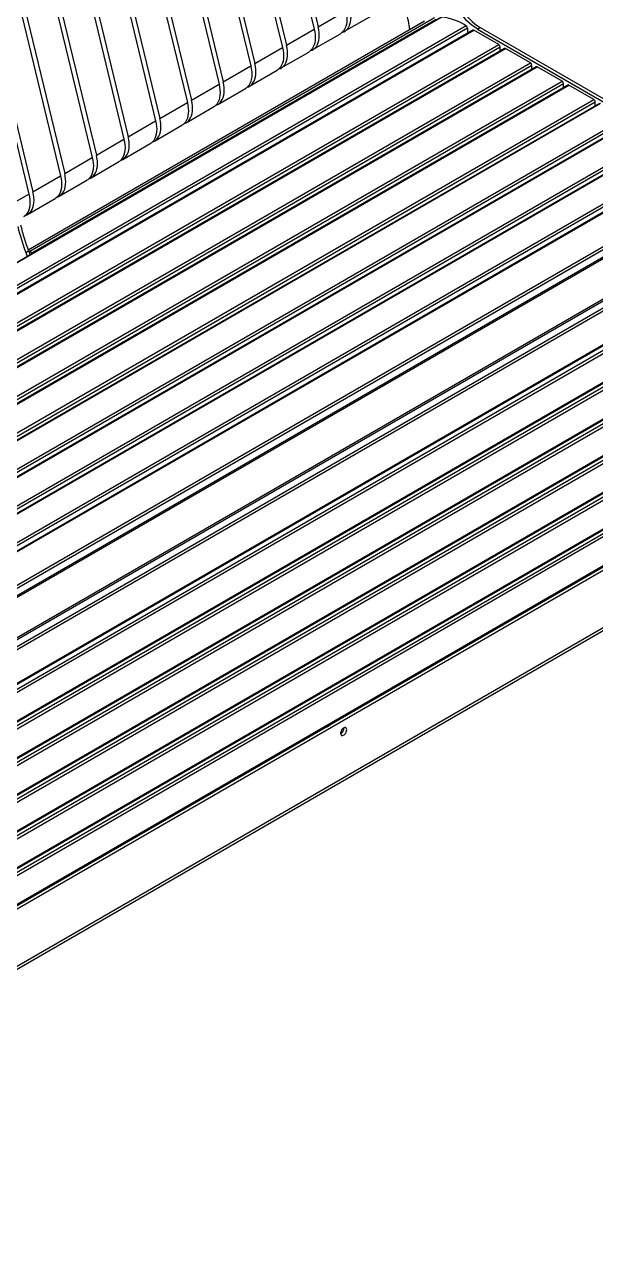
# Model space of a CAD drawing. Header units: millimetres. Extents: x 11004 to 16944, y 3285 to 7490.
# Drawn here: x 16106 to 16457, y 6322 to 7080 of the extents above; entities that cross this region are included whole.
import ezdxf

# ---------------------------------------------------------------- set-up
doc = ezdxf.new("R2010")
doc.units = ezdxf.units.MM
doc.header["$LTSCALE"] = 0.3

msp = doc.modelspace()

# ---------------------------------------------------------------- linework, layer by layer
for p, q in [((16242.74, 7247.9), (16284.17, 7076.74)), ((16245.29, 7249.37), (16286.72, 7078.21)), ((16225.77, 7238.1), (16267.2, 7066.95)), ((16223.23, 7236.63), (16264.66, 7065.48)), ((16203.71, 7225.36), (16245.14, 7054.21)), ((16206.26, 7226.83), (16247.69, 7055.68)), ((16186.74, 7215.57), (16228.17, 7044.41)), ((16184.2, 7214.1), (16225.63, 7042.94)), ((16164.68, 7202.83), (16206.11, 7031.68)), ((16167.23, 7204.3), (16208.65, 7033.15)), ((16147.71, 7193.03), (16189.14, 7021.88)), ((16145.16, 7191.57), (16186.59, 7020.41)), ((16125.65, 7180.3), (16167.08, 7009.14)), ((16128.19, 7181.77), (16169.62, 7010.61)), ((16108.68, 7170.5), (16150.11, 6999.35)), ((16106.13, 7169.03), (16147.56, 6997.88)), ((16086.62, 7157.77), (16128.04, 6986.61)), ((16089.16, 7159.24), (16130.59, 6988.08)), ((16069.64, 7147.97), (16111.07, 6976.81)), ((16067.1, 7146.5), (16108.53, 6975.34)), ((16286.72, 7078.21), (16303.69, 7088.01)), ((16362.58, 7084.07), (15612.25, 6650.91)), ((16362.84, 7084.12), (15612.29, 6650.84)), ((16377.85, 7078.81), (15620.96, 6641.87)), ((16352.25, 7081.72), (16108.14, 6940.8)), ((16358.24, 7083.76), (16109.19, 6940)), ((16359.44, 7082.7), (16110.39, 6938.94)), ((16302.92, 7075.46), (16319.89, 7085.26)), ((16378.67, 7077.36), (15621.78, 6640.42)), ((16381.96, 7076.19), (15625.08, 6639.25)), ((15625.68, 6639.19), (16382.56, 7076.13)), ((16267.2, 7066.95), (16284.17, 7076.74)), ((16283.41, 7064.19), (16300.38, 7073.99)), ((16378.67, 7077.36), (16378.67, 7074.29)), ((16397.84, 7067.31), (16382.56, 7076.13)), ((16384.69, 7076.86), (16386.39, 7077.84)), ((16384.69, 7076.86), (16522.58, 6997.26)), ((16386.39, 7077.84), (16524.27, 6998.24)), ((15640.95, 6630.37), (16397.84, 7067.31)), ((15641.8, 6628.9), (16398.69, 7065.84)), ((16401.48, 7064.92), (15644.59, 6627.98)), ((15645.19, 6627.92), (16402.08, 7064.86)), ((16247.69, 7055.68), (16264.66, 7065.48)), ((16398.69, 7063.31), (16398.69, 7065.84)), ((16417.35, 7056.05), (16402.08, 7064.86)), ((15660.47, 6619.11), (16417.35, 7056.05)), ((16263.89, 7052.93), (16280.86, 7062.72)), ((15661.31, 6617.64), (16418.2, 7054.58)), ((16421, 7053.66), (15664.11, 6616.72)), ((15664.71, 6616.66), (16421.6, 7053.6)), ((16228.17, 7044.41), (16245.14, 7054.21)), ((16244.37, 7041.66), (16261.34, 7051.46)), ((16418.2, 7052.04), (16418.2, 7054.58)), ((16436.87, 7044.78), (16421.6, 7053.6)), ((15679.98, 6607.84), (16436.87, 7044.78)), ((15680.83, 6606.37), (16437.72, 7043.31)), ((16440.51, 7042.39), (15683.62, 6605.45)), ((15684.22, 6605.39), (16441.11, 7042.33)), ((16208.65, 7033.15), (16225.63, 7042.94)), ((16437.72, 7040.78), (16437.72, 7043.31)), ((16456.39, 7033.51), (16441.11, 7042.33)), ((15699.5, 6596.57), (16456.39, 7033.51)), ((16224.86, 7030.39), (16241.83, 7040.19)), ((15700.35, 6595.1), (16457.23, 7032.04)), ((16460.03, 7031.12), (15703.14, 6594.18)), ((16460.63, 7031.06), (15703.74, 6594.12)), ((16189.14, 7021.88), (16206.11, 7031.68)), ((16205.34, 7019.13), (16222.31, 7028.92)), ((16457.23, 7029.51), (16457.23, 7032.04)), ((16475.9, 7022.25), (15719.01, 6585.31)), ((16476.75, 7020.78), (15719.86, 6583.84)), ((16479.54, 7019.86), (15722.66, 6582.92)), ((16480.14, 7019.8), (15723.26, 6582.86)), ((16169.62, 7010.61), (16186.59, 7020.41)), ((16495.42, 7010.98), (15738.53, 6574.04)), ((16185.83, 7007.86), (16202.8, 7017.66)), ((16496.27, 7009.51), (15739.38, 6572.57)), ((16499.06, 7008.59), (15742.17, 6571.65)), ((16499.66, 7008.53), (15742.77, 6571.59)), ((16150.11, 6999.35), (16167.08, 7009.14)), ((16166.31, 6996.59), (16183.28, 7006.39)), ((16514.93, 6999.71), (15758.05, 6562.77)), ((16515.78, 6998.25), (15758.89, 6561.3)), ((16519.08, 6997), (15762.19, 6560.06)), ((15762.76, 6560.02), (16519.65, 6996.96)), ((16130.59, 6988.08), (16147.56, 6997.88)), ((16146.79, 6985.33), (16163.76, 6995.12)), ((15777.77, 6547.99), (16534.66, 6984.93)), ((15778.18, 6546.4), (16535.06, 6983.34)), ((16537.87, 6980.31), (15780.99, 6543.37)), ((16111.07, 6976.81), (16128.04, 6986.61)), ((16127.28, 6974.06), (16144.25, 6983.86)), ((16538.92, 6979.85), (15782.04, 6542.9)), ((16091.56, 6965.55), (16108.53, 6975.34)), ((16107.76, 6962.79), (16124.73, 6972.59)), ((15792.67, 6523.14), (16549.56, 6960.08)), ((16549.68, 6961.22), (15792.79, 6524.28)), ((16550.69, 6956.27), (15793.81, 6519.33)), ((16551.87, 6955.13), (15794.98, 6518.19)), ((15797.64, 6498.66), (16554.53, 6935.6)), ((16554.77, 6936.11), (15797.89, 6499.17)), ((16106.6, 6939.39), (16108.3, 6940.37)), ((16106.6, 6939.39), (16107.55, 6936.84)), ((16108.3, 6940.37), (16109.25, 6937.82)), ((16108.48, 6939.88), (16109.19, 6940)), ((16110.39, 6938.94), (16110.53, 6938.56)), ((16553.96, 6932.06), (15797.07, 6495.12)), ((16554.81, 6930.59), (15797.92, 6493.65)), ((15797.67, 6475.46), (16554.56, 6912.4)), ((16554.81, 6912.95), (15797.92, 6476.01)), ((16553.96, 6909.52), (15797.07, 6472.58)), ((16554.81, 6908.05), (15797.92, 6471.11)), ((15797.67, 6452.93), (16554.56, 6889.87)), ((16554.81, 6890.42), (15797.92, 6453.48)), ((16553.96, 6886.99), (15797.07, 6450.05)), ((16554.81, 6885.52), (15797.92, 6448.58)), ((15797.67, 6430.39), (16554.56, 6867.33)), ((16554.81, 6867.88), (15797.92, 6430.94)), ((16553.96, 6864.45), (15797.07, 6427.51)), ((16554.81, 6862.98), (15797.92, 6426.04)), ((15797.67, 6407.85), (16554.56, 6844.79)), ((16554.81, 6845.34), (15797.92, 6408.4)), ((16553.96, 6841.91), (15797.07, 6404.97)), ((16554.81, 6840.44), (15797.92, 6403.5)), ((15797.67, 6385.32), (16554.56, 6822.26)), ((16554.81, 6822.81), (15797.92, 6385.87)), ((16553.96, 6819.38), (15797.07, 6382.44)), ((16554.81, 6817.91), (15797.92, 6380.97)), ((16553.96, 6798.8), (15796.24, 6361.38)), ((15797.67, 6362.78), (16554.56, 6799.72)), ((16554.81, 6800.27), (15797.92, 6363.33)), ((16555.66, 6797.82), (15796.24, 6359.42)), ((16555.66, 6762.55), (15796.24, 6324.14)), ((15796.19, 6322.49), (16554.66, 6760.35)), ((16307.81, 6657.28), (16308.31, 6656.99)), ((16308.31, 6656.99), (16309.16, 6657.48)), ((16309.16, 6657.48), (16308.66, 6657.77)), ((16291.69, 6647.97), (16292.19, 6647.68)), ((16292.19, 6647.68), (16293.04, 6648.17)), ((16293.04, 6648.17), (16292.54, 6648.46)), ((16292.83, 6648.63), (16293.34, 6648.54)), ((16293.34, 6648.54), (16293.01, 6648.73)), ((16293.34, 6648.54), (16293.01, 6648.73)), ((16293.34, 6648.54), (16293.71, 6649.14)), ((16298.34, 6651.81), (16298.34, 6651.23)), ((16299.19, 6651.72), (16299.19, 6652.3)), ((16282.54, 6642.69), (16282.54, 6642.11)), ((16283.07, 6642.42), (16283.07, 6642.99)), ((16302.38, 6645.72), (16301.51, 6646.22)), ((16270.37, 6635.38), (16270.62, 6635.23)), ((16270.47, 6635.72), (16270.97, 6635.44)), ((16271.82, 6636.5), (16271.82, 6635.93))]:
    msp.add_line(p, q)
at = {"flags": 128}
for points in [[(16384.69, 7076.86), (16383.05, 7077.9), (16381.43, 7079.11), (16379.84, 7080.48), (16378.29, 7082), (16376.81, 7083.66), (16375.39, 7085.43), (16374.07, 7087.31), (16372.84, 7089.28), (16371.72, 7091.31), (16370.73, 7093.39), (16369.86, 7095.5), (16369.13, 7097.61), (16368.55, 7099.72)], [(16370.25, 7100.7), (16370.83, 7098.59), (16371.56, 7096.48), (16372.42, 7094.37), (16373.42, 7092.29), (16374.53, 7090.26), (16375.76, 7088.29), (16377.09, 7086.41), (16378.5, 7084.64), (16379.99, 7082.98), (16381.54, 7081.46), (16383.13, 7080.09), (16384.75, 7078.88), (16386.39, 7077.84)], [(16303.69, 7088.01), (16304.06, 7086.21), (16304.28, 7084.46), (16304.35, 7082.78), (16304.28, 7081.18), (16304.06, 7079.69), (16303.69, 7078.32), (16303.18, 7077.08), (16302.54, 7075.99), (16301.76, 7075.06), (16300.87, 7074.3), (16300.38, 7073.99)], [(16301.57, 7074.87), (16302.41, 7075.19), (16303.41, 7075.77), (16304.31, 7076.53), (16305.08, 7077.46), (16305.73, 7078.55), (16306.24, 7079.79), (16306.6, 7081.16), (16306.83, 7082.65), (16306.9, 7084.25), (16306.83, 7085.93), (16306.6, 7087.68), (16306.24, 7089.48)], [(16284.17, 7076.74), (16284.54, 7074.94), (16284.76, 7073.2), (16284.84, 7071.51), (16284.76, 7069.92), (16284.54, 7068.43), (16284.17, 7067.05), (16283.66, 7065.81), (16283.02, 7064.73), (16282.25, 7063.8), (16281.35, 7063.04), (16280.86, 7062.72)], [(16282.05, 7063.6), (16282.89, 7063.93), (16283.9, 7064.51), (16284.79, 7065.27), (16285.56, 7066.19), (16286.21, 7067.28), (16286.72, 7068.52), (16287.09, 7069.9), (16287.31, 7071.39), (16287.38, 7072.98), (16287.31, 7074.67), (16287.09, 7076.41), (16286.72, 7078.21)], [(16264.66, 7065.48), (16265.03, 7063.68), (16265.25, 7061.93), (16265.32, 7060.25), (16265.25, 7058.65), (16265.03, 7057.16), (16264.66, 7055.79), (16264.15, 7054.55), (16263.5, 7053.46), (16262.73, 7052.53), (16261.83, 7051.77), (16261.34, 7051.46)], [(16262.53, 7052.34), (16263.38, 7052.66), (16264.38, 7053.24), (16265.27, 7054), (16266.05, 7054.93), (16266.69, 7056.02), (16267.2, 7057.26), (16267.57, 7058.63), (16267.79, 7060.12), (16267.87, 7061.72), (16267.79, 7063.4), (16267.57, 7065.15), (16267.2, 7066.95)], [(16245.14, 7054.21), (16245.51, 7052.41), (16245.73, 7050.66), (16245.81, 7048.98), (16245.73, 7047.39), (16245.51, 7045.89), (16245.14, 7044.52), (16244.63, 7043.28), (16243.99, 7042.19), (16243.21, 7041.26), (16242.32, 7040.5), (16241.83, 7040.19)], [(16243.02, 7041.07), (16243.86, 7041.39), (16244.86, 7041.97), (16245.76, 7042.73), (16246.53, 7043.66), (16247.18, 7044.75), (16247.69, 7045.99), (16248.05, 7047.36), (16248.28, 7048.85), (16248.35, 7050.45), (16248.28, 7052.13), (16248.05, 7053.88), (16247.69, 7055.68)], [(16225.63, 7042.94), (16225.99, 7041.15), (16226.22, 7039.4), (16226.29, 7037.71), (16226.22, 7036.12), (16225.99, 7034.63), (16225.63, 7033.25), (16225.12, 7032.02), (16224.47, 7030.93), (16223.7, 7030), (16222.8, 7029.24), (16222.31, 7028.92)], [(16223.5, 7029.81), (16224.34, 7030.13), (16225.35, 7030.71), (16226.24, 7031.47), (16227.02, 7032.4), (16227.66, 7033.49), (16228.17, 7034.72), (16228.54, 7036.1), (16228.76, 7037.59), (16228.84, 7039.18), (16228.76, 7040.87), (16228.54, 7042.61), (16228.17, 7044.41)], [(16206.11, 7031.68), (16206.48, 7029.88), (16206.7, 7028.13), (16206.77, 7026.45), (16206.7, 7024.85), (16206.48, 7023.36), (16206.11, 7021.99), (16205.6, 7020.75), (16204.95, 7019.66), (16204.18, 7018.73), (16203.29, 7017.97), (16202.8, 7017.66)], [(16203.98, 7018.54), (16204.83, 7018.86), (16205.83, 7019.44), (16206.73, 7020.2), (16207.5, 7021.13), (16208.15, 7022.22), (16208.65, 7023.46), (16209.02, 7024.83), (16209.24, 7026.32), (16209.32, 7027.92), (16209.24, 7029.6), (16209.02, 7031.35), (16208.65, 7033.15)], [(16186.59, 7020.41), (16186.96, 7018.61), (16187.18, 7016.86), (16187.26, 7015.18), (16187.18, 7013.59), (16186.96, 7012.09), (16186.59, 7010.72), (16186.08, 7009.48), (16185.44, 7008.39), (16184.66, 7007.46), (16183.77, 7006.7), (16183.28, 7006.39)], [(16184.47, 7007.27), (16185.31, 7007.59), (16186.32, 7008.17), (16187.21, 7008.93), (16187.98, 7009.86), (16188.63, 7010.95), (16189.14, 7012.19), (16189.51, 7013.56), (16189.73, 7015.06), (16189.8, 7016.65), (16189.73, 7018.33), (16189.51, 7020.08), (16189.14, 7021.88)], [(16164.95, 6996.01), (16165.79, 6996.33), (16166.8, 6996.91), (16167.69, 6997.67), (16168.47, 6998.6), (16169.11, 6999.69), (16169.62, 7000.92), (16169.99, 7002.3), (16170.21, 7003.79), (16170.29, 7005.38), (16170.21, 7007.07), (16169.99, 7008.82), (16169.62, 7010.61)], [(16167.08, 7009.14), (16167.44, 7007.35), (16167.67, 7005.6), (16167.74, 7003.92), (16167.67, 7002.32), (16167.44, 7000.83), (16167.08, 6999.45), (16166.57, 6998.22), (16165.92, 6997.13), (16165.15, 6996.2), (16164.25, 6995.44), (16163.76, 6995.12)], [(16147.56, 6997.88), (16147.93, 6996.08), (16148.15, 6994.33), (16148.23, 6992.65), (16148.15, 6991.05), (16147.93, 6989.56), (16147.56, 6988.19), (16147.05, 6986.95), (16146.41, 6985.86), (16145.63, 6984.93), (16144.74, 6984.17), (16144.25, 6983.86)], [(16145.44, 6984.74), (16146.28, 6985.06), (16147.28, 6985.64), (16148.18, 6986.4), (16148.95, 6987.33), (16149.6, 6988.42), (16150.11, 6989.66), (16150.47, 6991.03), (16150.7, 6992.52), (16150.77, 6994.12), (16150.7, 6995.8), (16150.47, 6997.55), (16150.11, 6999.35)], [(16125.92, 6973.47), (16126.76, 6973.79), (16127.77, 6974.37), (16128.66, 6975.13), (16129.44, 6976.06), (16130.08, 6977.15), (16130.59, 6978.39), (16130.96, 6979.76), (16131.18, 6981.26), (16131.25, 6982.85), (16131.18, 6984.53), (16130.96, 6986.28), (16130.59, 6988.08)], [(16128.04, 6986.61), (16128.41, 6984.81), (16128.63, 6983.06), (16128.71, 6981.38), (16128.63, 6979.79), (16128.41, 6978.29), (16128.04, 6976.92), (16127.54, 6975.68), (16126.89, 6974.59), (16126.12, 6973.66), (16125.22, 6972.91), (16124.73, 6972.59)], [(16108.53, 6975.34), (16108.9, 6973.55), (16109.12, 6971.8), (16109.19, 6970.12), (16109.12, 6968.52), (16108.9, 6967.03), (16108.53, 6965.65), (16108.02, 6964.42), (16107.37, 6963.33), (16106.6, 6962.4), (16105.71, 6961.64), (16105.22, 6961.33)], [(16106.4, 6962.21), (16107.25, 6962.53), (16108.25, 6963.11), (16109.15, 6963.87), (16109.92, 6964.8), (16110.56, 6965.89), (16111.07, 6967.12), (16111.44, 6968.5), (16111.66, 6969.99), (16111.74, 6971.59), (16111.66, 6973.27), (16111.44, 6975.02), (16111.07, 6976.81)], [(16292.86, 6648.28), (16292.94, 6648.29), (16293.38, 6648.45)], [(16293.21, 6648.28), (16293.14, 6648.24), (16292.99, 6648.2)], [(16293.34, 6648.54), (16293.34, 6648.54), (16293.34, 6648.54), (16293.34, 6648.54), (16293.34, 6648.54), (16293.34, 6648.54), (16293.34, 6648.54), (16293.34, 6648.54), (16293.34, 6648.54)], [(16294.03, 6648.75), (16294.48, 6649.42), (16294.57, 6649.63)], [(16304.28, 6645.85), (16304.2, 6646.42), (16303.98, 6646.86), (16303.62, 6647.13), (16303.16, 6647.21), (16302.64, 6647.08), (16302.1, 6646.77), (16301.58, 6646.29), (16301.12, 6645.69), (16300.76, 6645.01), (16300.54, 6644.31), (16300.46, 6643.64), (16300.54, 6643.06), (16300.76, 6642.62), (16301.12, 6642.36), (16301.58, 6642.28), (16302.1, 6642.4), (16302.64, 6642.72), (16303.16, 6643.2), (16303.62, 6643.8), (16303.98, 6644.48), (16304.2, 6645.18), (16304.28, 6645.85)]]:
    msp.add_lwpolyline(points, dxfattribs=at)
for centre, radius, start, end in [((16220.09, 7057.6), 124.5, 8.71695, 13.70103), ((16359.69, 7051.34), 32.94, 56.53898, 84.51838), ((16376.82, 7077.28), 1.85, 2.69911, 56.09071), ((16382.21, 7075.64), 0.604, 54.38242, 114.30712), ((16396.84, 7065.76), 1.84, 2.60548, 57.39452), ((16401.73, 7064.37), 0.604, 54.38242, 114.30712), ((16416.36, 7054.49), 1.84, 2.60548, 57.39452), ((16421.24, 7053.11), 0.604, 54.38242, 114.30712), ((16435.88, 7043.23), 1.84, 2.60548, 57.39452), ((16440.76, 7041.84), 0.604, 54.38242, 114.30712), ((16455.39, 7031.96), 1.84, 2.60548, 57.39452), ((16241.37, 6989.44), 143.76, 193.6895, 200.37369), ((16243.07, 6990.42), 143.76, 193.6895, 200.37369), ((16109.03, 6938.6), 1.41, 13.90302, 83.11268), ((16292.32, 6650.4), 2.23, 285.33259, 336.73958), ((16291.91, 6650.75), 2.73, 302.47423, 332.58194), ((16291.73, 6650.86), 2.99, 306.42229, 334.14598), ((16298.62, 6646.91), 3.95, 297.9156, 2.08978), ((16270.6, 6635.75), 0.437, 205.31291, 239.56112)]:
    msp.add_arc(centre, radius, start, end)

doc.saveas('drawing.dxf')
